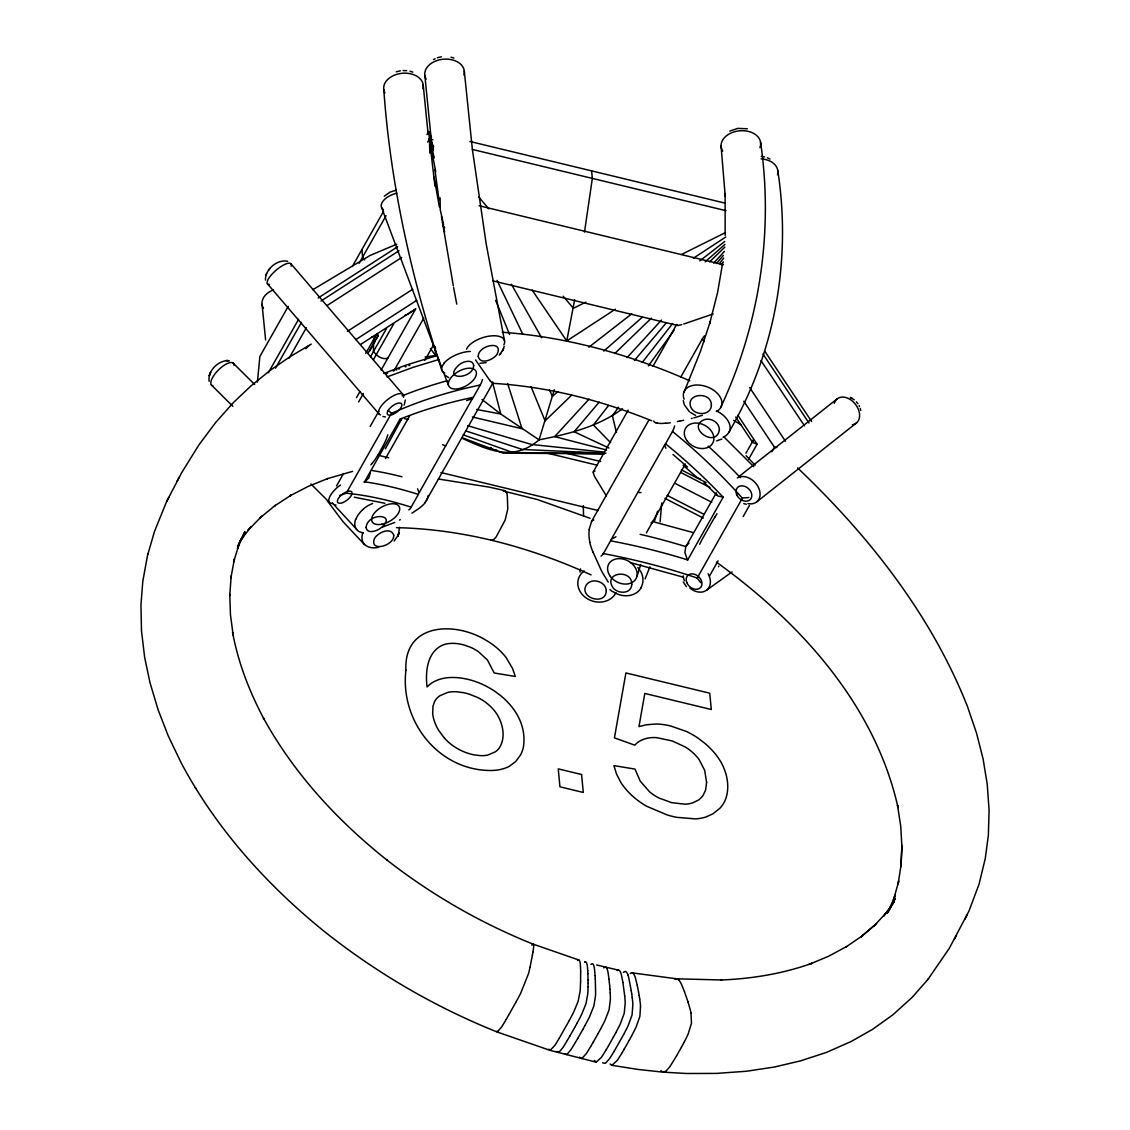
<?xml version="1.0" encoding="UTF-8"?>
<svg xmlns="http://www.w3.org/2000/svg" width="1130" height="1130" viewBox="0 0 1130 1130"><rect width="100%" height="100%" fill="white"/><g stroke="black" fill="none" stroke-linecap="round" stroke-linejoin="round"><path stroke-width="1.5" d="M399.596 527.3L398.254 535.055L394.144 541.03M588.066 986.744L588.08 983.397M588.066 986.956L587.953 990.784A42.262 11.526 -74.1 0 1 587.784 993.779L585.99 1003.723L581.696 1014.316A76.642 20.905 -74.1 0 1 580.241 1017.198L577.148 1023.017M373.663 339.24L373.437 351.599L376.29 354.622A8.828 5.636 29.5 0 0 387.83 358.154M580.608 981.207L580.65 971.574M580.594 981.433L580.297 988.552A42.262 10.933 -73.4 0 1 580.057 991.533L578.108 1001.42L573.715 1011.986A76.642 19.831 -73.4 0 1 572.26 1014.881L569.266 1020.503M725.135 235.436L725.135 193.527L725.234 196.281L721.067 145.855M901.938 845.494L900.977 866.456L901.938 845.494L901.895 846.596L900.723 826.143L897.488 805.196L898.025 807.597C875.044 704.809 799.856 622.107 716.42 562.133M661.714 502.935L660.132 521.735M405.275 400.02L404.159 405.147M257.414 382.152L259.872 356.487L288.235 306.385M716.095 493.245L717.734 495.943L723.172 497.186L687.506 560.212L684.893 552.457L685.811 546.595A422.775 241.071 7.1 0 0 640.145 534.306M589.069 529.56L591.696 521.227M574.676 299.634L566.752 340.978L532.173 290.128M584.507 232.088L592.332 178.399L591.626 170.884M722.579 263.516L717.564 292.656L709.668 323.604L710.318 321.414L700.346 351.656L684.074 392.124M580.001 572.105L580.495 568.828M901.288 863.673L898.039 884.395L898.505 881.88M532.95 951.926L533.402 948.932A42.304 6.879 -68.4 0 0 533.628 946.926L533.671 946.417A23.052 3.743 -68.4 0 0 533.643 944.991A13.461 2.189 -68.4 0 0 532.837 944.143M532.936 952.011L532.442 954.907M532.442 954.935L530.083 967.026M676.785 324.409L677.831 325.482L681.8 324.635M529.998 967.379L529.236 970.811A42.262 6.879 -68.4 0 1 528.529 973.636L520.577 993.524A76.642 12.458 -68.4 0 1 519.066 996.406L518.557 997.338M503.669 348.619L502.497 350.823L504.206 346.514M269.689 370.767L250.775 386.079L233.246 402.718L215.519 422.677L198.937 444.881L181.633 472.736L166.463 501.918L154.471 531.524L147.507 555.508L142.818 581.201L140.953 604.903L141.476 630.653L144.64 657.307L150.008 682.76L158.172 709.965L168.229 735.87L181.111 762.736C216.211 828.869 267.273 885.482 325.355 932.292L325.723 932.575C377.759 973.707 435.672 1007.367 497.257 1032.015L501.635 1027.001A76.628 12.458 -68.4 0 0 503.034 1024.726L503.556 1023.851M554.307 389.709L539.067 439.853C513.712 461.548 489.332 450.856 461.972 438.158M898.745 881.047L893.463 900.073L895.412 894.621L888.364 911.811M147.733 554.604L148.044 553.531M287.698 261.298C277.26 258.968 265.013 269.392 265.465 280.085M637.038 576.229L640.724 564.562M654.425 521.255L657.589 511.269M440.107 197.821L440.234 209.799L443.624 224.715M649.905 566.822L645.075 578.927M265.875 275.339L266.581 273.46M720.884 406.984C759.388 324.677 773.768 232.159 760.561 142.168M889.296 909.791L895.327 898.294L887.149 912.941M503.076 349.735L499.319 355.145M927.787 979.611L949.313 948.31L968.961 911.034L978.99 884.366L985.247 858.645L988.355 835.367L989.089 810.182L987.21 784.121L983.086 758.894L976.574 733.243L967.421 706.377C931.092 614.664 868.631 535.465 797.625 467.975M166.717 501.409L168.808 497.355M177.057 481.267L179.162 477.213M382.83 446.421L385.358 441.251A82.306 56.698 67.3 0 0 386.856 437.649L387.166 436.816A45.031 31.019 67.3 0 0 387.83 434.768M382.816 446.449L377.943 455.093M954.341 939.426L956.446 935.414M964.794 919.34L966.899 915.342M683.918 1042.651L686.814 1036.93A76.642 34.536 -85.3 0 0 688.156 1034.021L691.461 1023.243L690.981 1012.89M683.678 1043.089L681.461 1047.171M623.831 1034.162L626.797 1028.455A76.642 27.035 -78.8 0 0 628.209 1025.546L632.08 1014.853L632.857 1004.683A42.262 14.902 -78.8 0 0 632.659 1001.59L632.235 997.635M631.67 1035.8L634.693 1029.967A76.642 28.038 -79.6 0 0 636.091 1027.057L639.891 1016.35L640.512 1006.265M600.609 1028.978L603.561 1023.342A76.642 24.013 -76.4 0 0 604.988 1020.447L609.084 1009.796L610.37 999.725A42.262 13.235 -76.4 0 0 610.355 996.674L610.2 992.945M615.765 1032.778L618.887 1026.817A76.642 26.004 -78 0 0 620.299 1023.921L624.24 1013.243L625.201 1003.101A42.262 14.337 -78 0 0 625.045 1000.022L624.721 996.024M631.543 1036.055L629.198 1040.32M585.241 1025.051L588.207 1019.415A76.642 21.979 -74.9 0 0 589.648 1016.52L593.886 1005.912L595.496 995.926A42.262 12.119 -74.9 0 0 595.609 992.903L595.284 978.947M600.581 1029.034L598.109 1033.526M615.709 1032.905L613.449 1037.015M623.605 1034.6L614.07 1051.437M518.147 998.115L515.972 1002.07M585.029 1025.419L582.727 1029.6M569.068 1020.884L559.463 1037.849M577.091 1023.144L574.69 1027.481M681.432 1047.242L676.545 1055.872M239.08 543.149L244.928 531.594L237.427 548.544L239.15 543.954L233.642 561.907L234.39 558.997L230.916 577.854L231.17 575.989L229.757 595.637L229.786 594.324L230.449 614.635L233.19 635.484L232.554 632.306C238.204 662.646 249.405 691.673 263.897 718.85L263.403 717.946C293.941 773.655 337.842 821.129 387.435 860.438L387.082 860.156C431.604 894.861 480.985 923.267 533.402 944.242M515.774 1002.451L508.585 1015.192M582.713 1029.628L577.727 1038.456M598.095 1033.569L593.193 1042.227M613.435 1037.058L608.562 1045.66M629.156 1040.419L624.283 1049.021M574.605 1027.636L569.859 1036.026M385.372 448.78L401.8 418.693M268.361 372.745L298.603 319.31M275.536 368.14L301.456 322.332M289.125 358.139L306.357 327.7M352.348 266.482L383.593 211.268M426.985 134.597L428.722 131.518L431.575 137.832M359.128 263.262L386.036 215.717M427.691 142.097L429.428 139.032L428.722 131.518M365.725 353.379L376.968 333.76M367.999 353.309L378.366 334.989M369.552 351.119L375.485 340.624M376.332 339.113L378.041 336.119M370.541 356.727L386.502 328.519M373.38 359.75L393.706 323.844M356.487 397.647L359.919 391.587M358.634 401.913L363.337 393.607M381.078 370.089L415.699 308.928L360.837 344.283M394.243 370.301L423.722 318.208M336.514 485.957L343.562 473.498M370.188 426.448L378.804 411.221M339.579 495.491L346.204 493.287L391.503 413.227L388.169 410.43M424.809 360.357L433.355 345.229M472.326 398.749A8.871 2.783 -76.4 0 0 473.286 397.336A414.597 336.938 11.8 0 0 400.034 419.117L364.368 482.143L368.889 477.891L370.287 472.863M385.528 458.483L409.766 415.656M411.136 507.186L418.171 494.742A8.913 2.797 -76.4 0 0 419.089 492.835L472.326 398.763L466.662 400.543M473.286 397.35L480.321 384.906A10.17 3.192 -76.4 0 0 482.425 379.539M425.163 502.426L492.793 383.254L500.802 414.046L539.067 439.853C568.192 434.118 598.236 426.773 622.446 408.763M628.181 410.148L593.066 472.227L594.55 476.436L606.273 495.802M652.971 366.318L676.093 325.482M591.414 521.65L649.114 419.668M680.811 376.996L702.323 338.986A9.082 2.387 -47.4 0 1 704.442 335.893M603.364 553.629L610.398 541.185A8.913 2.797 -76.4 0 0 611.316 539.293L664.553 445.206A8.871 2.783 -76.4 0 0 665.514 443.808L672.548 431.349A10.17 3.192 -76.4 0 0 674.652 425.982M646.374 532.88L685.345 464.02M716.25 492.948L686.037 546.327L687.478 544.773M745.955 453.201L747.241 450.927M747.891 449.797L753.032 440.7M748.611 459.218L757.1 444.203L737.791 415.219M700.741 582.628L697.168 578.08L742.466 498.019L748.879 497.525M771.889 451.746L774.46 447.226L743.794 401.221M709.485 576.06L718.101 560.833M743.159 516.551L749.416 505.491M508.458 1015.432L506.24 1019.288M569.845 1036.055L567.415 1040.236M577.713 1038.484L575.467 1042.34M593.151 1042.298L590.778 1046.38M608.491 1045.787L606.174 1049.756M887.135 913.012L894.409 901.345L883.462 916.345L887.29 911.67L873.829 926.148L876.513 923.606L860.481 937.321L876.513 923.606M505.972 1019.754L503.909 1023.272M624.269 1049.05L621.98 1052.962M676.503 1055.928L670.782 1065.251A76.628 34.522 -85.3 0 1 669.214 1067.497L666.05 1071.042L663.437 1072.172L637.73 1069.404L611.683 1065.265L610.101 1064.008M559.265 1038.202L556.243 1043.202A76.628 19.831 -73.4 0 1 554.788 1045.462L550.155 1050.377L596.146 1062.172L601.358 1057.398A76.628 26.004 -78 0 0 602.855 1055.138L605.934 1050.151M567.345 1040.349L564.209 1045.533A76.628 20.905 -74.1 0 1 562.754 1047.793L558.856 1052.383L556.808 1051.451M575.198 1042.792L572.19 1047.736A76.628 21.979 -74.9 0 1 570.721 1049.996L566.85 1054.516L564.675 1053.782M590.595 1046.677L587.543 1051.663A76.628 24.013 -76.4 0 1 586.06 1053.923L581.809 1058.556L579.478 1057.157M237.47 546.073L245.351 532.866M614 1051.564L610.779 1056.776A76.628 27.035 -78.8 0 1 609.268 1059.022L605.341 1063.372L602.573 1062.807M621.726 1053.358L618.675 1058.287A76.628 28.038 -79.6 0 1 617.15 1060.533L611.853 1065.279M377.83 455.277L374.793 459.938A82.306 56.698 67.3 0 1 372.618 462.82L372.109 463.427M245.196 533.106L240.153 540.875M714.993 516.933L715.488 516.142A45.031 9.28 -50.4 0 1 717.042 513.74M268.799 270.042L269.83 268.658M618.562 407.21L612.404 415.755L616.401 432.352M648.366 365.908L674.059 330.285M721.321 264.759L723.384 261.906M239.673 541.524L251.044 526.806L247.837 530.507L261.764 516.241L259.731 518.105L275.353 505.336L274.675 505.873L291.3 495.039L289.873 495.901L308.052 486.479L327.686 478.555L326.598 478.908L352.588 471.351M608.576 405.515L593.377 424.993L610.553 442.607M642.264 362.405L672.675 323.448M719.386 263.643L723.737 258.092M599.168 402.139L574.111 431.745L608.929 448.017M634.481 360.413L666.389 322.728M716.505 263.516L723.341 255.437M928.521 978.778L912.094 997.437L892.827 1014.839L872.501 1029.388L851.229 1041.45L826.736 1052.298L800.548 1060.872L774.205 1067.059L746.464 1071.24L716.618 1073.415L686.687 1073.5L663.254 1072.158L660.895 1070.633M589.097 399.06L554.675 436.618L606.542 450.037M627.065 357.617L661.488 320.058M713.694 263.078L724.387 251.425M688.198 543.996L688.919 543.219M500.11 354.283L500.83 353.521M752.905 440.135L752.778 442.522L757.1 444.203M415.586 309.041L407.422 314.465M571.653 395.175L545.07 420.883L531.029 386.658M614.706 353.577L651.417 318.095M709.654 261.807L724.853 247.117M384.271 196.196L390.076 192.086L396.319 190.137M308.179 346.331L309.549 345.201M362.546 509.757L364.736 507.893A18.899 11.526 -35.6 0 1 368.38 505.463L372.618 503.429M557.754 391.686L552.499 396.319L549.463 389.977M603.844 351.105L642.024 317.474M705.205 261.821L724.952 244.419M739.006 476.521L837.062 398.918M756.62 501.96L856.469 422.945M588.857 347.221L631.84 313.773M699.781 260.903L724.74 241.481M706.631 590.199L732.085 571.907M270.353 370.273L290.043 356.699L308.9 345.512M861.865 936.134L862.91 935.414L845.523 947.279L846.54 946.573L828.558 956.263L809.08 964.413L811.834 963.353C782.61 973.778 751.733 978.792 720.785 980.007L721.66 979.978L676.701 978.82L632.094 972.859M566.752 340.978L615.356 309.21M693.396 258.191L725.785 237.003M318.152 297.981L397.633 246.764M321.005 301.004L399.003 250.747M327.248 305.439L401.701 257.471M347.419 331.33L412.718 289.252M355.865 339.579L416.815 300.298M310.171 344.777L311.301 344.127M594.945 471.055L593.264 472.001M615.963 536.75L611.316 539.278M411.956 513.133L417.422 509.531A30.581 23.97 -36.1 0 0 425.36 502.553M312.657 289.774L370.202 255.394L396.8 244.179M503.401 491.013L537.372 499.545L590.128 518.303M721.872 439.047L716.575 440.87M400.303 519.659L399.54 520.054M585.962 302.049L573.418 308.292L563.136 296.201M681.574 254.434L725.46 232.582M394.78 522.427L382.66 527.004M729.782 131.108L737.749 128.382L747.396 128.778M433.454 59.509L435.149 58.817M387.011 376.954L413.001 367.363L438.906 359.51M383.819 373.423L406.39 364.976L436.42 355.809M386.135 373.748L387.59 373.183M393.24 371.05L394.158 370.725M395.98 370.061L396.898 369.722M702.394 415.275L693.834 417.902M398.735 369.072L399.653 368.747M713.228 313.942L683.805 323.985M405.19 366.84L406.108 366.53M408.891 365.597L409.823 365.301M406.631 314.719L405.091 315.072M692.21 418.326L691.419 418.524M441.42 56.783L437.31 57.743M396.235 71.797L400.359 70.837M683.735 420.275L682.704 420.487M681.941 420.657L680.952 420.854M680.189 421.01L679.201 421.208M679.059 421.236L677.393 421.561M486.14 362.645L480.01 363.267M670.316 422.79L665.725 423.355M425.092 356.995L435.587 355.526L435.333 346.726M403.142 70.583L406.659 70.667M371.685 336.853L375.146 336.726M593.815 520.068L592.953 520.196A12.543 5.099 73.4 0 0 592.473 520.45M604.197 453.808L503.274 453.158L462.114 437.691M396.461 527.654C463.766 529.123 530.041 547.09 591.103 574.902M604.07 453.709L512.964 452.537L463.229 434.838M496.748 450.107L493.231 449.994L490.844 447.551M577.628 452.579L604.013 453.384M605.934 453.229L522.427 449.472L465.772 430.897M228.288 360.639C218.034 360.399 207.623 370.993 209.121 381.347M227.653 360.611L226.48 360.527L229.334 360.851M776.847 447.508L774.46 447.226M502.285 332.248C567.076 336.91 630.455 354.665 689.766 380.81M335.045 504.969L336.034 505.054M604.31 452.113L531.707 444.5L467.665 425.685M596.075 1062.158L594.366 1060.463M438.369 479.007L489.163 487.115L505.11 490.717L506.734 493.09M401.418 419.809L400.077 419.145M354.326 497.2L384.935 503.288M385.429 416.942L382.915 416.462M761.253 156.35L764.586 156.915M476.691 409.47L500.802 414.046L482.016 399.512M380.612 455.87L388.706 457.791M618.562 970.162L596.64 964.978M630.526 562.641L683.113 577.119M472.368 416.984L522.088 428.75L507.638 383.536M469.868 141.462L725.375 203.202M429.824 153.115L429.428 139.032L432.861 139.866M464.275 70.922L472.382 149.428L726.082 210.703M479.162 205.745L723.412 264.759M492.963 280.876L677.393 325.426M564.237 452.72L600.666 461.52M404.597 418.665L407.972 419.484M544.759 452.537L597.106 465.179M440.87 472.524L598.166 510.534M652.165 521.424L693.354 532.625M651.035 522.851L652.335 523.162M657.293 423.114L655.993 422.691M743.752 503.599L746.337 504.263M451.068 57.192L453.865 58.068M410.006 71.246L412.803 72.122M578.659 959.949L533.12 944.129M497.539 1032.128L550.098 1050.377L549.011 1049.177M651.699 420.798C601.033 400.204 547.273 386.502 492.567 383.31A30.581 3.333 64.2 0 1 489.897 380.245M700.416 479.049L697.182 477.637L683.113 465.249M444.754 373.084L443.638 372.476A18.899 8.306 -23.7 0 1 442.183 371.036L441.901 370.456C411.885 279.463 390.556 185.391 383.805 89.665M767.383 157.79L769.968 159.019M695.6 415.416L690.303 412.309M852.373 398.452L850.367 397.435L854.28 399.808M681.319 469.84L701.758 480.349M702.846 480.9L706.066 482.567M680.853 472.51L709.908 487.454M675.782 483.753L711.759 502.257M667.166 495.392L703.326 513.995M664.92 498.344L703.284 518.048M448.709 377.618L445.079 375.287M733.624 420.36L741.181 424.781M672.971 454.444L687.506 467.057M609.903 589.577L612.276 591.597M723.751 436.745L753.738 466.69M704.089 482.538L716.519 494.954M233.091 363.055L254.66 384.511M211.338 384.92L232.837 406.306M310.891 483.965L329.55 502.539M689.328 411.603L684.37 404.837L683.226 400.585M364.467 544.575L342.997 521.622L327.432 501M497.257 1032.015L497.016 1031.181M356.812 529.504L332.333 502.977M746.083 455.687L755.165 465.221M637.8 567.486L640.541 571.215A18.899 16.004 26.5 0 1 642.207 574.93L642.801 577.458A20.778 17.572 27.2 0 1 640.654 588.137M444.486 738.173L439.033 730.912A53.449 34.168 29.5 0 1 432.677 713.482L433.002 706.123L434.739 701.264A36.739 23.49 29.5 0 1 439.895 695.741L447.536 692.478A35.666 22.798 29.5 0 1 456.675 691.758L463.597 692.69A46.5 29.733 29.5 0 1 469.204 694.131L477.962 697.634A33.123 21.173 29.5 0 1 487.157 703.51L488.541 704.668A36.386 23.264 29.5 0 1 492.454 708.439A35.397 22.642 29.5 0 1 495.802 712.522C502.822 722.536 506.339 737.495 499.107 748.272A37.389 23.914 29.5 0 1 495.307 751.831L487.863 755.038A31.979 20.453 29.5 0 1 480.49 755.659L473.823 754.826A37.191 23.787 29.5 0 1 453.271 745.955A36.174 23.123 29.5 0 1 444.5 738.173M291.003 263.855L403.029 394.54M267.429 283.785L379.087 414.046M434.979 186.21L429.428 139.032L431.716 141.716M478.569 196.79L488.852 208.881M608.237 582.091L601.725 571.385L592.968 551.948M856.37 401.814L857.91 403.664M490.18 380.937L475.532 359.933M686.348 586.625L683.283 581.936M364.693 259.942L362.603 257.132L361.897 249.617M430.375 348.492L435.587 355.526M490.872 539.632L492.892 540.295L496.028 537.16L505.138 520.125L507.78 509.009L507.314 495.872A35.92 11.244 -76.4 0 0 507.003 494.177L506.819 493.386M435.742 171.76L429.428 139.032L432.395 143.397M764.643 351.006L811.608 421.462M763.004 354.029L808.981 423.03M761.013 360.611L804.489 425.841M749.727 387.618L785.463 441.251M702.323 338.986L704.131 341.684M735.715 417.027L752.326 441.915M665.966 448.285L664.595 445.333M434.301 157.819L429.428 139.032L433.736 146.674M511.41 284.266L541.623 337.771M195.264 787.667L195.73 788.5M433.171 150.756L429.428 139.032L433.228 146.971M497.045 280.381L522.865 334.381M859.083 405.614L859.492 406.518M429.428 139.032L433.44 148.807M495.604 300.326L509.644 334.537M417.549 488.824L418.849 492.186M381.587 207.581L441.477 366.826M443.327 371.756L448.257 384.892M684.441 991.575L681.658 984.753A42.304 19.069 -85.3 0 0 680.486 982.408L680.204 981.956A23.052 10.382 -85.3 0 0 678.805 980.049M444.387 226.918L444.655 227.639M684.469 991.674L687.986 1001.886M627.941 974.992L627.743 974.47A23.052 8.122 -78.8 0 0 626.868 972.718A13.461 4.746 -78.8 0 0 624.777 971.489M688 1001.915L690.261 1009.712A42.262 19.041 -85.3 0 1 690.981 1012.876M441.901 370.456L441.717 369.849A20.778 9.097 -24.1 0 1 444.302 363.097M589.902 542.231L589.465 540.182A16.879 5.805 78 0 1 589.253 529.885M442.508 222.313L444.641 232.017M637.193 985.106L635.611 978.594A42.304 15.481 -79.6 0 0 634.862 976.306L634.622 975.727A23.052 8.433 -79.6 0 0 633.704 974.032A13.461 4.93 -79.6 0 0 631.515 972.789A16.159 5.918 -79.6 0 0 630.258 973.537M637.235 985.332L638.535 991.942M504.503 340.893L486.183 243.868L472.382 149.428M453.639 287.599L456.746 304.125M439.372 206.96L434.061 177.142M638.549 992.041L639.156 995.488M453.328 285.904L441.477 216.339M860.368 408.509L860.707 410.487M639.17 995.558L639.707 998.892M622.898 982.478L624.692 995.855M622.898 982.45L621.655 975.953A42.304 14.351 -78 0 0 621.02 973.566L620.864 973.128A23.052 7.825 -78 0 0 620.017 971.306A13.461 4.562 -78 0 0 618.011 970.105M631.204 990.544L628.647 977.323A42.304 14.916 -78.8 0 0 627.941 974.992M631.218 990.629L631.727 993.934M639.707 998.948L640.244 1003.03A42.262 15.467 -79.6 0 1 640.512 1006.138M631.755 994.146L632.207 997.465M439.09 200.363L434.866 169.528M609.014 979.23L608.095 972.732A42.304 13.249 -76.4 0 0 607.615 970.515L607.432 969.935A23.052 7.218 -76.4 0 0 606.768 968.297A13.461 4.209 -76.4 0 0 604.946 967.125A16.159 5.057 -76.4 0 0 603.801 967.916M609.028 979.329L609.352 982.464M431.279 139.725L424.824 75.286M428.072 133.736L423.171 84.651M265.606 339.946L262.075 304.394M609.367 982.549L609.677 985.798M777.793 170.63C791.607 260.324 774.968 353.408 729.062 431.914A20.778 14.111 27.9 0 1 723.045 437.197M609.677 985.897L609.96 989.273M609.974 989.372L610.186 992.663M595.1 975.586L594.535 969.399A42.304 12.133 -74.9 0 0 594.168 967.068L594.027 966.517A23.052 6.611 -74.9 0 0 593.476 964.893A13.461 3.856 -74.9 0 0 591.852 963.777A16.159 4.633 -74.9 0 0 590.934 964.427M595.115 975.797L595.284 978.877M587.727 970.458L587.487 967.45A42.304 11.54 -74.1 0 0 587.19 965.147L587.077 964.582A23.052 6.286 -74.1 0 0 586.583 962.986A13.461 3.673 -74.1 0 0 585.043 961.898M587.727 970.599L587.883 973.65M587.883 973.679L588.052 980.12M583.292 505.647L583.546 515.619M588.052 980.204L588.08 983.354M580.65 971.503L580.425 965.317A42.304 10.947 -73.4 0 0 580.198 963.113L580.128 962.689A23.052 5.961 -73.4 0 0 579.676 960.98A13.461 3.489 -73.4 0 0 578.235 959.907A16.159 4.181 -73.4 0 0 577.543 960.429M708.1 573.758A15.439 11.851 47.2 0 1 706.702 590.072A15.439 11.851 47.2 0 1 689.893 588.038M684.469 580.764A15.439 11.851 47.2 0 1 683.198 575.834M834.321 403.283A15.439 10.919 51.6 0 1 854.916 403.65A15.439 10.919 51.6 0 1 852.387 424.711M737.339 477.948A15.439 11.427 46.4 0 1 758.88 488.4A15.439 11.427 46.4 0 1 747.933 503.613M269.519 284.492A15.439 4.774 -40.6 0 1 276.37 269.971A15.439 4.774 -40.6 0 1 291.173 266.2M380.457 414.865A15.453 5.848 -38.8 0 1 388.226 399.102A15.453 5.848 -38.8 0 1 403.58 397.266M212.92 385.824A15.439 5.791 -45.2 0 1 218.895 369.538A15.439 5.791 -45.2 0 1 234.051 365.386M332.954 503.5A15.453 6.272 -40.7 0 1 329.508 497.313A15.453 6.272 -40.7 0 1 340.497 485.053M617.22 970.585A16.159 5.481 -78 0 1 617.997 970.218M623.336 972.422A16.159 5.692 -78.8 0 1 624.749 971.602M675.02 979.187A16.159 7.274 -85.3 0 1 675.98 978.834M675.98 978.721A13.461 6.06 -85.3 0 1 678.791 980.077M714.993 516.933A82.306 16.964 -50.4 0 0 712.875 520.379L702.295 539.067A82.306 16.964 -50.4 0 0 700.755 542.089L700.431 542.739A45.031 9.28 -50.4 0 0 699.71 544.279M584.676 962.167A16.159 4.407 -74.1 0 1 585.015 962.011M531.82 945.203A16.159 2.627 -68.4 0 1 532.795 944.242M305.905 348.718A49.339 33.985 67.3 0 1 308.165 346.317M372.109 463.413A45.031 31.019 67.3 0 1 370.824 464.826M363.436 532.823A19.945 12.458 -36 0 1 355.611 519.348M355.879 519.32A20.778 12.557 -35.8 0 1 362.589 509.785M263.46 308.335A19.86 13.941 -5.4 0 1 273.446 289.93M378.649 547.316A20.058 13.461 -32.2 0 1 362.801 532.965M615.977 592.671A20.058 17.162 16.6 0 1 586.301 598.095A20.058 17.162 16.6 0 1 584.182 570.947M640.865 588.264A19.945 17.063 25.4 0 1 613.195 591.71M716.519 410.967A19.945 13.249 26.7 0 1 729.274 432.027M761.112 158.878A19.86 13.941 -5.4 0 1 777.468 174.712M684.116 399.215A20.058 13.08 20.7 0 1 694.159 385.203A20.058 13.08 20.7 0 1 718.355 394.469A20.058 13.08 20.7 0 1 716.307 411.532M722.677 151.095A19.86 13.941 -5.4 0 1 739.613 130.812A19.86 13.941 -5.4 0 1 759.911 147.635M466.563 349.198A20.058 9.393 -18.1 0 1 490.349 335.977A20.058 9.393 -18.1 0 1 503.811 344.947M426.194 79.227A19.86 13.941 -5.4 0 1 442.762 59.269A19.86 13.941 -5.4 0 1 463.95 75.004M444.019 363.111A19.945 8.63 -22.5 0 1 470.363 351.458M384.92 92.928A19.86 13.941 -5.4 0 1 401.743 73.323A19.86 13.941 -5.4 0 1 422.973 88.747M428.185 495.477A16.894 13.179 -36.1 0 1 426.434 500.745M492.595 381.94A16.879 1.893 64.4 0 1 492.708 382.604M665.824 423.129A30.581 16.653 -27.6 0 1 657.264 423.143M655.626 422.888A16.894 9.266 -27.8 0 1 653.62 421.01M592.925 552.062A30.581 10.65 78.2 0 1 589.719 542.343M383.338 209.502A15.439 7.995 -20.6 0 1 383.282 200.801A15.439 7.995 -20.6 0 1 396.842 193.159M391.573 413.312A414.23 336.514 11.8 0 1 480.377 385.019M346.176 493.245A414.3 164.782 40.7 0 1 411.094 507.13M411.151 507.398A10.17 3.291 -77.1 0 1 408.749 509.8M364.086 481.761A414.484 165.121 40.7 0 1 417.902 494.248M371.883 470.504A422.775 170.545 40.4 0 1 401.998 476.789M445.714 445.813A8.814 5.65 29.6 0 1 442.607 444.641M402.04 395.867A422.338 342.023 12.3 0 1 447.466 380.669M672.491 431.505A414.23 265.917 54.1 0 1 742.353 498.146M603.378 553.587A414.3 235.365 6.7 0 1 697.196 578.037M603.335 553.347A10.17 3.079 -75.8 0 1 601.005 556.087M718.666 566.158A7.839 4.619 73.8 0 1 718.652 566.737M665.514 443.793A414.597 266.313 54.1 0 1 723.172 497.186M610.525 540.818A414.484 235.817 6.7 0 1 687.732 559.915M640.95 492.553A8.814 5.65 29.6 0 1 637.927 492.256M708.199 446.18A422.338 271.567 53.6 0 1 740.376 477.609M405.91 670.274C399.851 721.547 438.92 771.07 491.663 770.491A54.791 35.03 29.5 0 0 501.127 769.332A53.152 33.985 29.5 0 0 509.22 766.352L515.69 761.563L520.492 755.038A71.317 45.596 29.5 0 0 523.36 747.34C528.981 713.002 496.084 684.724 464.953 678.72A54.918 35.115 29.5 0 0 453.186 677.491C443.751 677.336 433.722 679.85 427.084 686.941C425.12 671.503 427.239 650.598 444.245 644.51A34.988 22.374 29.5 0 1 459.91 644.043A38.787 24.803 29.5 0 1 464.049 645.018L470.151 647.137A29.917 19.125 29.5 0 1 478.499 651.742L487.44 660.019L494.206 672.986L515.28 676.475L512.61 668.607L506.282 657.773A47.573 30.425 29.5 0 0 497.144 648.126A47.742 30.524 29.5 0 0 485.688 640.074C455.122 621.359 403.678 622.616 405.91 670.274M393.734 535.253C394.596 545.818 368.945 552.711 374.454 538.558C377.688 532.724 390.853 526.354 393.734 535.253M606.302 590.934C605.553 606.16 578.348 597.883 586.414 584.789C591.951 577.218 606.061 581.512 606.302 590.934M711.377 405.147C711.123 415.826 694.964 415.925 691.023 407.52C684.681 393.325 711.547 390.754 711.377 405.147M473.696 365.414C473.159 379.511 441.449 380.669 459.119 364.806C462.636 361.685 472.552 358.493 473.696 365.414M706.617 782.426L705.544 790.266L703.114 795.351A41.273 26.4 29.5 0 1 698.128 800.224L692.831 802.809A36.061 23.052 29.5 0 1 685.006 804.193L671.757 802.681L659.073 798.062A33.01 21.117 29.5 0 1 649.623 791.89L640.23 781.141L635.004 769.106L613.929 765.617L616.556 774.121L620.695 782.186A53.336 34.098 29.5 0 0 629.763 793.43A56.006 35.821 29.5 0 0 633.534 796.947A53.689 34.338 29.5 0 0 646.544 806.199L667.237 814.97A84.34 53.929 29.5 0 0 676.545 817.315L695.557 818.897A55.427 35.44 29.5 0 0 706.095 816.919L712.875 813.854L719.739 808.388A67.334 43.053 29.5 0 0 725.728 798.882C729.98 786.678 727.113 772.906 720.827 761.917A56.924 36.4 29.5 0 0 713.101 751.337L711.208 749.289A62.659 40.059 29.5 0 0 704.979 743.441L698.312 738.314A52.305 33.448 29.5 0 0 686.291 731.421L670.373 725.898A54.607 34.917 29.5 0 0 656.064 724.019L646.388 724.768L638.973 726.604L644.792 693.439L711.293 709.499L709.753 693.199L625.907 672.943L614.423 737.862L634.806 745.178A41.937 26.809 29.5 0 1 646.883 738.328A35.991 23.01 29.5 0 1 656.7 737.65L672.138 740.941L685.19 746.93A34.366 21.979 29.5 0 1 692.888 752.707A36.386 23.264 29.5 0 1 699.089 759.558L704.668 770.307L706.617 782.426M366.064 527.526C367.193 534.306 376.431 531.171 380.273 528.402C399.06 513.853 367.631 511.706 366.064 527.526M631.755 584.295C631.416 594.761 616.387 594.196 612.291 586.555C604.14 572.062 632.235 569.026 631.755 584.295M719.4 429.711C716.378 449.217 685.613 427.38 704.301 419.654C710.925 417.563 719.33 422.422 719.4 429.711M478.244 356.402C480.222 365.4 493.697 359.637 497.087 354.213C504.234 339.678 477.948 345.314 478.244 356.402M210.519 372.505L209.248 375.668L210.519 372.505M399.074 532.993L397.732 536.199L399.074 532.993M581.583 774.516L558.234 768.88L559.929 786.805L583.278 792.455L581.583 774.516M686.828 582.656A8.786 6.681 42.1 0 0 700.459 587.628A8.786 6.681 42.1 0 0 694.978 574.421A8.786 6.681 42.1 0 0 686.828 582.656M736.703 494.7A8.786 6.695 42.1 0 0 750.348 499.488A8.786 6.695 42.1 0 0 744.698 486.31A8.786 6.695 42.1 0 0 736.703 494.7M392.802 414.442A8.786 3.757 -37.4 0 0 401.602 403.862A8.786 3.757 -37.4 0 0 389.243 408.961A8.786 3.757 -37.4 0 0 392.802 414.442M342.941 502.525A8.786 3.757 -37.3 0 0 351.755 491.96A8.786 3.757 -37.3 0 0 339.41 497.045A8.786 3.757 -37.3 0 0 342.941 502.525M458.611 388.664A15.481 8.15 -29.5 0 0 475.998 371.262A15.481 8.15 -29.5 0 0 452.537 375.895A15.481 8.15 -29.5 0 0 458.611 388.664M381.841 524.235A15.481 8.15 -29.5 0 0 399.3 506.847A15.481 8.15 -29.5 0 0 375.866 511.41A15.481 8.15 -29.5 0 0 381.841 524.235M610.398 576.455A15.481 11.893 27.4 0 0 635.879 578.927A15.481 11.893 27.4 0 0 620.893 558.7A15.481 11.893 27.4 0 0 610.398 576.455M687.436 441.322A15.481 11.893 27.4 0 0 712.818 442.974A15.481 11.893 27.4 0 0 697.041 423.086A15.481 11.893 27.4 0 0 687.436 441.322"/></g></svg>
